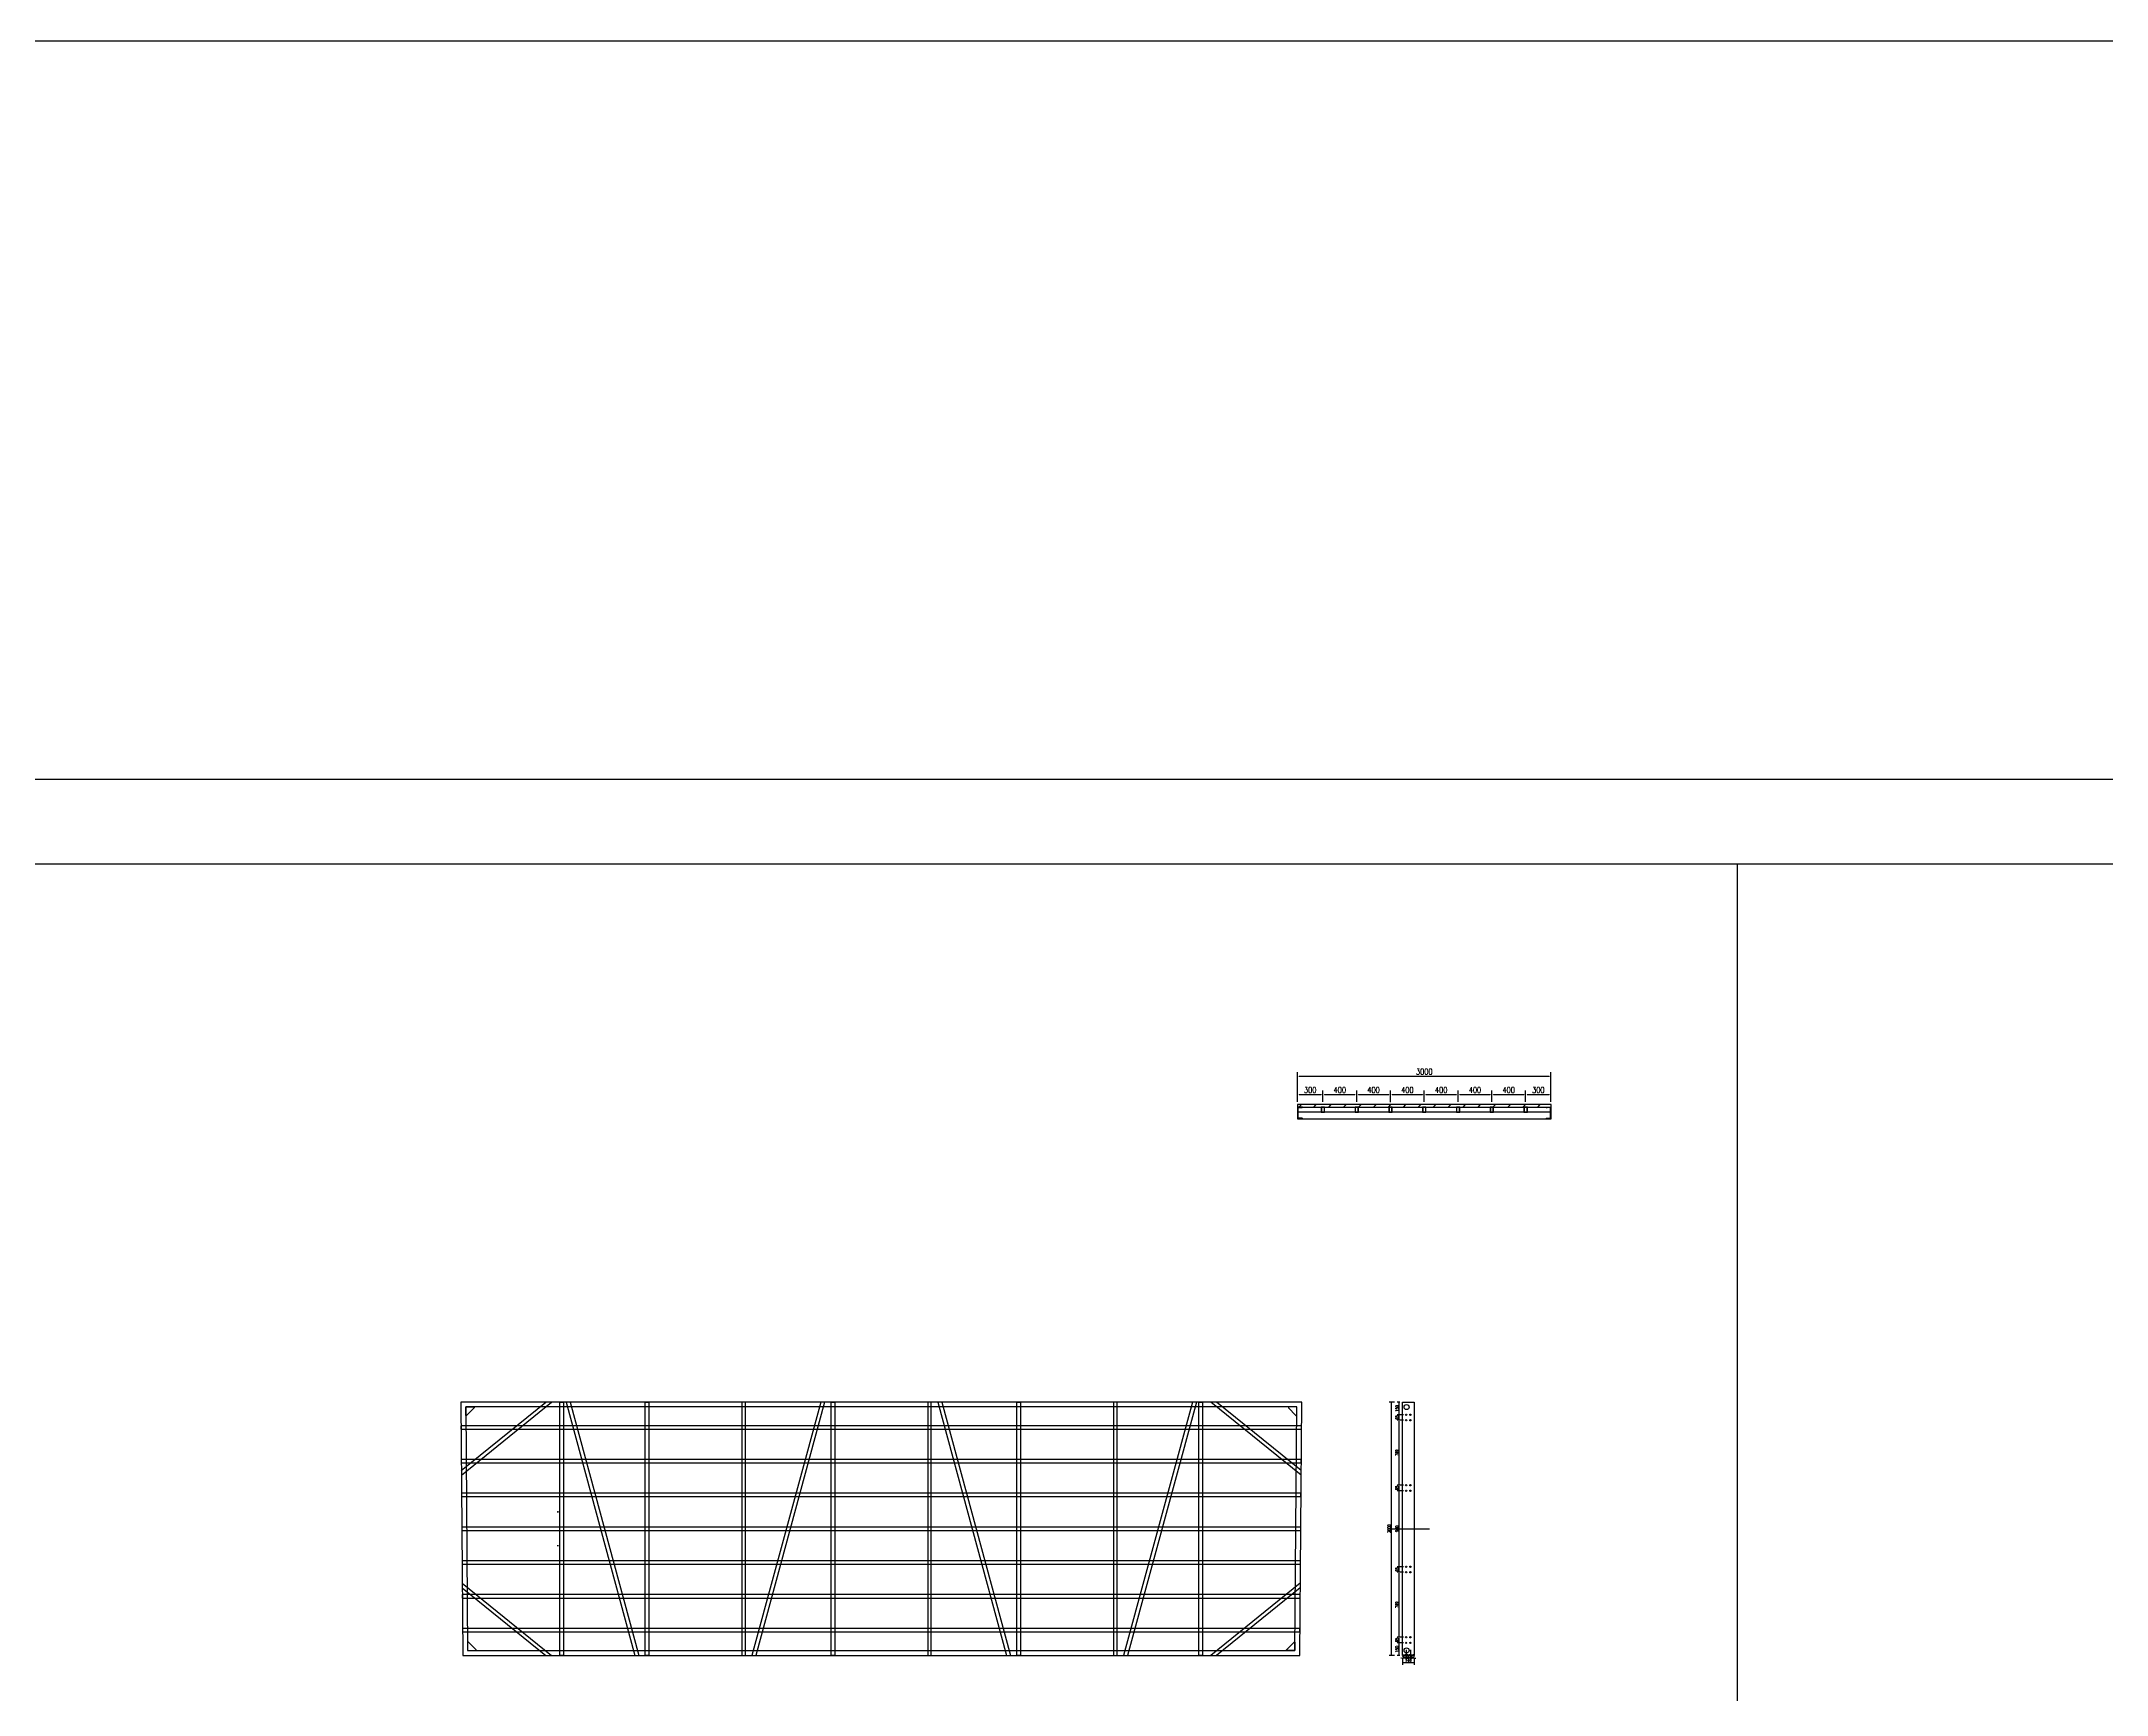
# Model space of a CAD drawing. Extents: x 28624 to 275476, y 13212 to 258202.
# Drawn here: x 79096 to 103544, y 162506 to 182080 of the extents above; entities that cross this region are included whole.
import ezdxf

# ---------------------------------------------------------------- set-up
doc = ezdxf.new("R2010")
doc.units = 0
doc.header["$LTSCALE"] = 1000
doc.header["$MEASUREMENT"] = 0
for name, color, linetype in [('14#槽钢', 3, 'Continuous'), ('PUB_DIM', 3, 'Continuous'), ('W-STEEL_FRAME钢架', 3, 'Continuous'), ('W-STEEL_KEEL钢龙骨', 5, 'Continuous'), ('W-WOOD_FLOOR木地板', 30, 'Continuous'), ('钢架', 90, 'Continuous')]:
    doc.layers.add(name, color=color, linetype=linetype)
doc.styles.add('STANDARD_T3', font='simplex.shx', dxfattribs={"width": 0.7, "bigfont": 'gbcbig.shx'})
doc.dimstyles.new('W&&10', dxfattribs={"dimtxt": 35, "dimasz": 10, "dimexe": 25, "dimexo": 30, "dimgap": 10, "dimtad": 1, "dimdec": 0, "dimzin": 0, "dimdsep": 46, "dimtxsty": 'STANDARD_T3', "dimcen": 0.09, "dimclrd": 1, "dimclre": 1, "dimclrt": 7, "dimazin": 2, "dimtfac": 1, "dimtdec": 0, "dimtix": 1, "dimtmove": 2, "dimatfit": 3, "dimfxl": 100, "dimtolj": 1, "dimtzin": 0, "dimarcsym": 0})
doc.dimstyles.new('W&&20', dxfattribs={"dimtxt": 70, "dimasz": 20, "dimexe": 50, "dimexo": 60, "dimgap": 20, "dimtad": 1, "dimdec": 0, "dimzin": 0, "dimdsep": 46, "dimtxsty": 'STANDARD_T3', "dimcen": 0.09, "dimclrd": 1, "dimclre": 1, "dimclrt": 7, "dimazin": 2, "dimtfac": 1, "dimtdec": 0, "dimtix": 1, "dimtmove": 2, "dimatfit": 3, "dimfxl": 100, "dimtolj": 1, "dimtzin": 0, "dimarcsym": 0})

# ---------------------------------------------------------------- blocks, each defined once
blk = doc.blocks.new('*U391')
at = {"layer": '14#槽钢'}
blk.add_lwpolyline([(0, 29946), (0, -29946)], dxfattribs=at)
blk = doc.blocks.new('*U392')
at = {"layer": '14#槽钢', "color": 0, "linetype": 'ByBlock', "lineweight": -2, "transparency": 16777216}
blk.add_blockref('*U391', (43523, 0), dxfattribs=at)
blk = doc.blocks.new('*D553')
at = {"layer": 'Defpoints', "color": 0, "transparency": 16777216}
for p in [(95170, 163121), (95252, 163121), (95207, 162971)]:
    blk.add_point(p, dxfattribs=at)
at = {"layer": 'W-STEEL_FRAME钢架', "color": 1, "lineweight": -2, "transparency": 16777216}
for p, q in [((95222, 163121), (95145, 163121)), ((95170, 162981), (95170, 163111)), ((95177, 162971), (95145, 162971))]:
    blk.add_line(p, q, dxfattribs=at)
at = {"layer": 'W-STEEL_FRAME钢架', "color": 1, "transparency": 16777216}
for points in [[(95169, 163111), (95172, 163111), (95170, 163121)], [(95169, 162981), (95172, 162981), (95170, 162971)]]:
    blk.add_solid(points, dxfattribs=at)
at = {"layer": 'W-STEEL_FRAME钢架', "color": 7, "transparency": 16777216, "insert": (95143, 163046), "char_height": 35, "attachment_point": 5, "rotation": 90, "style": 'STANDARD_T3'}
blk.add_mtext('\\A1;150', dxfattribs=at)
blk = doc.blocks.new('*D554')
at = {"layer": 'Defpoints', "color": 0, "transparency": 16777216}
for p in [(95170, 163186), (95252, 163186), (95252, 163121)]:
    blk.add_point(p, dxfattribs=at)
at = {"layer": 'W-STEEL_FRAME钢架', "color": 1, "lineweight": -2, "transparency": 16777216}
for p, q in [((95222, 163186), (95145, 163186)), ((95222, 163121), (95145, 163121)), ((95170, 163131), (95170, 163176))]:
    blk.add_line(p, q, dxfattribs=at)
at = {"layer": 'W-STEEL_FRAME钢架', "color": 1, "transparency": 16777216}
for points in [[(95169, 163176), (95172, 163176), (95170, 163186)], [(95169, 163131), (95172, 163131), (95170, 163121)]]:
    blk.add_solid(points, dxfattribs=at)
at = {"layer": 'W-STEEL_FRAME钢架', "color": 7, "transparency": 16777216, "insert": (95143, 163154), "char_height": 35, "attachment_point": 5, "rotation": 90, "style": 'STANDARD_T3'}
blk.add_mtext('\\A1;65', dxfattribs=at)
blk = doc.blocks.new('*D555')
at = {"layer": 'Defpoints', "color": 0, "transparency": 16777216}
for p in [(95170, 163956), (95252, 163956), (95252, 163186)]:
    blk.add_point(p, dxfattribs=at)
at = {"layer": 'W-STEEL_FRAME钢架', "color": 1, "lineweight": -2, "transparency": 16777216}
for p, q in [((95222, 163956), (95145, 163956)), ((95170, 163196), (95170, 163946)), ((95222, 163186), (95145, 163186))]:
    blk.add_line(p, q, dxfattribs=at)
at = {"layer": 'W-STEEL_FRAME钢架', "color": 1, "transparency": 16777216}
for points in [[(95169, 163946), (95172, 163946), (95170, 163956)], [(95169, 163196), (95172, 163196), (95170, 163186)]]:
    blk.add_solid(points, dxfattribs=at)
at = {"layer": 'W-STEEL_FRAME钢架', "color": 7, "transparency": 16777216, "insert": (95143, 163571), "char_height": 35, "attachment_point": 5, "rotation": 90, "style": 'STANDARD_T3'}
blk.add_mtext('\\A1;769', dxfattribs=at)
blk = doc.blocks.new('*D556')
at = {"layer": 'Defpoints', "color": 0, "transparency": 16777216}
for p in [(95170, 164021), (95252, 164021), (95252, 163956)]:
    blk.add_point(p, dxfattribs=at)
at = {"layer": 'W-STEEL_FRAME钢架', "color": 1, "lineweight": -2, "transparency": 16777216}
for p, q in [((95222, 164021), (95145, 164021)), ((95222, 163956), (95145, 163956)), ((95170, 163966), (95170, 164011))]:
    blk.add_line(p, q, dxfattribs=at)
at = {"layer": 'W-STEEL_FRAME钢架', "color": 1, "transparency": 16777216}
for points in [[(95169, 164011), (95172, 164011), (95170, 164021)], [(95169, 163966), (95172, 163966), (95170, 163956)]]:
    blk.add_solid(points, dxfattribs=at)
at = {"layer": 'W-STEEL_FRAME钢架', "color": 7, "transparency": 16777216, "insert": (95143, 163988), "char_height": 35, "attachment_point": 5, "rotation": 90, "style": 'STANDARD_T3'}
blk.add_mtext('\\A1;65', dxfattribs=at)
blk = doc.blocks.new('*D557')
at = {"layer": 'Defpoints', "color": 0, "transparency": 16777216}
for p in [(95170, 164921), (95252, 164921), (95252, 164021)]:
    blk.add_point(p, dxfattribs=at)
at = {"layer": 'W-STEEL_FRAME钢架', "color": 1, "lineweight": -2, "transparency": 16777216}
for p, q in [((95222, 164921), (95145, 164921)), ((95170, 164031), (95170, 164911)), ((95222, 164021), (95145, 164021))]:
    blk.add_line(p, q, dxfattribs=at)
at = {"layer": 'W-STEEL_FRAME钢架', "color": 1, "transparency": 16777216}
for points in [[(95169, 164911), (95172, 164911), (95170, 164921)], [(95169, 164031), (95172, 164031), (95170, 164021)]]:
    blk.add_solid(points, dxfattribs=at)
at = {"layer": 'W-STEEL_FRAME钢架', "color": 7, "transparency": 16777216, "insert": (95143, 164471), "char_height": 35, "attachment_point": 5, "rotation": 90, "style": 'STANDARD_T3'}
blk.add_mtext('\\A1;900', dxfattribs=at)
blk = doc.blocks.new('*D558')
at = {"layer": 'Defpoints', "color": 0, "transparency": 16777216}
for p in [(95170, 165821), (95252, 165821), (95252, 165756)]:
    blk.add_point(p, dxfattribs=at)
at = {"layer": 'W-STEEL_FRAME钢架', "color": 1, "lineweight": -2, "transparency": 16777216}
for p, q in [((95222, 165821), (95145, 165821)), ((95170, 165766), (95170, 165811)), ((95222, 165756), (95145, 165756))]:
    blk.add_line(p, q, dxfattribs=at)
at = {"layer": 'W-STEEL_FRAME钢架', "color": 1, "transparency": 16777216}
for points in [[(95169, 165811), (95172, 165811), (95170, 165821)], [(95169, 165766), (95172, 165766), (95170, 165756)]]:
    blk.add_solid(points, dxfattribs=at)
at = {"layer": 'W-STEEL_FRAME钢架', "color": 7, "transparency": 16777216, "insert": (95143, 165788), "char_height": 35, "attachment_point": 5, "rotation": 90, "style": 'STANDARD_T3'}
blk.add_mtext('\\A1;65', dxfattribs=at)
blk = doc.blocks.new('*D559')
at = {"layer": 'Defpoints', "color": 0, "transparency": 16777216}
for p in [(95170, 165971), (95207, 165971), (95252, 165821)]:
    blk.add_point(p, dxfattribs=at)
at = {"layer": 'W-STEEL_FRAME钢架', "color": 1, "lineweight": -2, "transparency": 16777216}
for p, q in [((95177, 165971), (95145, 165971)), ((95222, 165821), (95145, 165821)), ((95170, 165831), (95170, 165961))]:
    blk.add_line(p, q, dxfattribs=at)
at = {"layer": 'W-STEEL_FRAME钢架', "color": 1, "transparency": 16777216}
for points in [[(95169, 165961), (95172, 165961), (95170, 165971)], [(95169, 165831), (95172, 165831), (95170, 165821)]]:
    blk.add_solid(points, dxfattribs=at)
at = {"layer": 'W-STEEL_FRAME钢架', "color": 7, "transparency": 16777216, "insert": (95143, 165896), "char_height": 35, "attachment_point": 5, "rotation": 90, "style": 'STANDARD_T3'}
blk.add_mtext('\\A1;150', dxfattribs=at)
blk = doc.blocks.new('*D560')
at = {"layer": 'Defpoints', "color": 0, "transparency": 16777216}
for p in [(95207, 162971), (95207, 162885), (95347, 162971)]:
    blk.add_point(p, dxfattribs=at)
at = {"layer": 'W-STEEL_FRAME钢架', "color": 1, "lineweight": -2, "transparency": 16777216}
for p, q in [((95207, 162941), (95207, 162860)), ((95337, 162885), (95217, 162885)), ((95347, 162941), (95347, 162860))]:
    blk.add_line(p, q, dxfattribs=at)
at = {"layer": 'W-STEEL_FRAME钢架', "color": 1, "transparency": 16777216}
for points in [[(95217, 162887), (95217, 162884), (95207, 162885)], [(95337, 162887), (95337, 162884), (95347, 162885)]]:
    blk.add_solid(points, dxfattribs=at)
at = {"layer": 'W-STEEL_FRAME钢架', "color": 7, "transparency": 16777216, "insert": (95277, 162913), "char_height": 35, "attachment_point": 5, "style": 'STANDARD_T3'}
blk.add_mtext('\\A1;140', dxfattribs=at)
blk = doc.blocks.new('*D561')
at = {"layer": 'Defpoints', "color": 0, "transparency": 16777216}
for p in [(95302, 163121), (95302, 162938), (95347, 162971)]:
    blk.add_point(p, dxfattribs=at)
at = {"layer": 'W-STEEL_FRAME钢架', "color": 1, "lineweight": -2, "transparency": 16777216}
for p, q in [((95292, 162938), (95282, 162938)), ((95302, 163038), (95302, 162913)), ((95347, 162938), (95302, 162938)), ((95347, 162941), (95347, 162913)), ((95357, 162938), (95367, 162938))]:
    blk.add_line(p, q, dxfattribs=at)
at = {"layer": 'W-STEEL_FRAME钢架', "color": 1, "transparency": 16777216}
for points in [[(95292, 162940), (95292, 162936), (95302, 162938)], [(95357, 162940), (95357, 162936), (95347, 162938)]]:
    blk.add_solid(points, dxfattribs=at)
at = {"layer": 'W-STEEL_FRAME钢架', "color": 7, "transparency": 16777216, "insert": (95324, 162966), "char_height": 35, "attachment_point": 5, "style": 'STANDARD_T3'}
blk.add_mtext('\\A1;45', dxfattribs=at)
blk = doc.blocks.new('*D562')
at = {"layer": 'Defpoints', "color": 0, "transparency": 16777216}
for p in [(95252, 163121), (95302, 163121), (95252, 162938)]:
    blk.add_point(p, dxfattribs=at)
at = {"layer": 'W-STEEL_FRAME钢架', "color": 1, "lineweight": -2, "transparency": 16777216}
for p, q in [((95242, 162938), (95232, 162938)), ((95252, 163038), (95252, 162913)), ((95302, 162938), (95252, 162938)), ((95302, 163038), (95302, 162913)), ((95312, 162938), (95322, 162938))]:
    blk.add_line(p, q, dxfattribs=at)
at = {"layer": 'W-STEEL_FRAME钢架', "color": 1, "transparency": 16777216}
for points in [[(95242, 162940), (95242, 162936), (95252, 162938)], [(95312, 162940), (95312, 162936), (95302, 162938)]]:
    blk.add_solid(points, dxfattribs=at)
at = {"layer": 'W-STEEL_FRAME钢架', "color": 7, "transparency": 16777216, "insert": (95277, 162966), "char_height": 35, "attachment_point": 5, "style": 'STANDARD_T3'}
blk.add_mtext('\\A1;50', dxfattribs=at)
blk = doc.blocks.new('*D400')
at = {"layer": 'Defpoints', "color": 0, "transparency": 16777216}
for p in [(95252, 163121), (95207, 162971), (95207, 162938)]:
    blk.add_point(p, dxfattribs=at)
at = {"layer": 'W-STEEL_FRAME钢架', "color": 1, "lineweight": -2, "transparency": 16777216}
for p, q in [((95197, 162938), (95187, 162938)), ((95207, 162941), (95207, 162913)), ((95252, 162938), (95207, 162938)), ((95252, 163038), (95252, 162913)), ((95262, 162938), (95272, 162938))]:
    blk.add_line(p, q, dxfattribs=at)
at = {"layer": 'W-STEEL_FRAME钢架', "color": 1, "transparency": 16777216}
for points in [[(95197, 162940), (95197, 162936), (95207, 162938)], [(95262, 162940), (95262, 162936), (95252, 162938)]]:
    blk.add_solid(points, dxfattribs=at)
at = {"layer": 'W-STEEL_FRAME钢架', "color": 7, "transparency": 16777216, "insert": (95229, 162966), "char_height": 35, "attachment_point": 5, "style": 'STANDARD_T3'}
blk.add_mtext('\\A1;45', dxfattribs=at)
blk = doc.blocks.new('*D401')
at = {"layer": 'Defpoints', "color": 0, "transparency": 16777216}
for p in [(95077, 165971), (95145, 165971), (95145, 162971)]:
    blk.add_point(p, dxfattribs=at)
at = {"layer": 'W-STEEL_FRAME钢架', "color": 1, "lineweight": -2, "transparency": 16777216}
for p, q in [((95115, 165971), (95052, 165971)), ((95077, 162981), (95077, 165961)), ((95115, 162971), (95052, 162971))]:
    blk.add_line(p, q, dxfattribs=at)
at = {"layer": 'W-STEEL_FRAME钢架', "color": 1, "transparency": 16777216}
for points in [[(95076, 165961), (95079, 165961), (95077, 165971)], [(95076, 162981), (95079, 162981), (95077, 162971)]]:
    blk.add_solid(points, dxfattribs=at)
at = {"layer": 'W-STEEL_FRAME钢架', "color": 7, "transparency": 16777216, "insert": (95050, 164471), "char_height": 35, "attachment_point": 5, "rotation": 90, "style": 'STANDARD_T3'}
blk.add_mtext('\\A1;3000', dxfattribs=at)
blk = doc.blocks.new('*D563')
at = {"layer": 'Defpoints', "color": 0, "transparency": 16777216}
for p in [(95170, 164986), (95252, 164986), (95252, 164921)]:
    blk.add_point(p, dxfattribs=at)
at = {"layer": 'W-STEEL_FRAME钢架', "color": 1, "lineweight": -2, "transparency": 16777216}
for p, q in [((95222, 164986), (95145, 164986)), ((95222, 164921), (95145, 164921)), ((95170, 164931), (95170, 164976))]:
    blk.add_line(p, q, dxfattribs=at)
at = {"layer": 'W-STEEL_FRAME钢架', "color": 1, "transparency": 16777216}
for points in [[(95169, 164976), (95172, 164976), (95170, 164986)], [(95169, 164931), (95172, 164931), (95170, 164921)]]:
    blk.add_solid(points, dxfattribs=at)
at = {"layer": 'W-STEEL_FRAME钢架', "color": 7, "transparency": 16777216, "insert": (95143, 164954), "char_height": 35, "attachment_point": 5, "rotation": 90, "style": 'STANDARD_T3'}
blk.add_mtext('\\A1;65', dxfattribs=at)
blk = doc.blocks.new('*D564')
at = {"layer": 'Defpoints', "color": 0, "transparency": 16777216}
for p in [(95170, 165756), (95207, 165756), (95252, 164986)]:
    blk.add_point(p, dxfattribs=at)
at = {"layer": 'W-STEEL_FRAME钢架', "color": 1, "lineweight": -2, "transparency": 16777216}
for p, q in [((95177, 165756), (95145, 165756)), ((95170, 164996), (95170, 165746)), ((95222, 164986), (95145, 164986))]:
    blk.add_line(p, q, dxfattribs=at)
at = {"layer": 'W-STEEL_FRAME钢架', "color": 1, "transparency": 16777216}
for points in [[(95169, 165746), (95172, 165746), (95170, 165756)], [(95169, 164996), (95172, 164996), (95170, 164986)]]:
    blk.add_solid(points, dxfattribs=at)
at = {"layer": 'W-STEEL_FRAME钢架', "color": 7, "transparency": 16777216, "insert": (95143, 165371), "char_height": 35, "attachment_point": 5, "rotation": 90, "style": 'STANDARD_T3'}
blk.add_mtext('\\A1;769', dxfattribs=at)
blk = doc.blocks.new('14a槽钢')
at = {"layer": '钢架'}
h = blk.add_hatch(dxfattribs=at)
h.set_pattern_fill('STEEL', color=4, scale=10)
h.set_pattern_definition([(50.389312, (-1352470.2, 1293523.579), (-9.2899201, 11.2253202), []), (50.389312, (-1352470.2, 1293531.516), (-9.2899201, 11.2253202), [])])
edge = h.paths.add_edge_path()
edge.add_ellipse((-1332250, 1115678), major_axis=(-3.26, 5.03), ratio=0.900468, start_angle=55.3931, end_angle=130.6069)
edge.add_line((-1332252, 1115673), (-1332208, 1115673))
edge.add_ellipse((-1332208, 1115667), major_axis=(0, 6), ratio=0.827586, start_angle=270, end_angle=360, ccw=False)
edge.add_line((-1332203, 1115667), (-1332203, 1115551))
edge.add_ellipse((-1332208, 1115551), major_axis=(0, 6), ratio=0.827586, start_angle=180, end_angle=270, ccw=False)
edge.add_line((-1332208, 1115545), (-1332251, 1115545))
edge.add_ellipse((-1332250, 1115540), major_axis=(3.82, 3.82), ratio=1, start_angle=49.2445, end_angle=141.5341)
edge.add_line((-1332256, 1115539), (-1332198, 1115539))
edge.add_line((-1332198, 1115539), (-1332198, 1115679))
edge.add_line((-1332198, 1115679), (-1332256, 1115679))
for p, q in [((-1332256, 1115679, 0), (-1332198, 1115679, 0)), ((-1332208, 1115673, 0), (-1332251, 1115673, 0)), ((-1332246, 1115679, 0), (-1332246, 1115679, 0)), ((-1332203, 1115551, 0), (-1332203, 1115667, 0)), ((-1332198, 1115679, 0), (-1332198, 1115539, 0)), ((-1332198, 1115539, 0), (-1332256, 1115539, 0)), ((-1332251, 1115545, 0), (-1332208, 1115545, 0)), ((-1332246, 1115539, 0), (-1332246, 1115539, 0))]:
    blk.add_line(p, q, dxfattribs=at)
for centre, start_param, end_param in [((-1332251, 1115679, 0), 1.570796, 3.141593), ((-1332208, 1115667, 0), 4.712389, 6.283185), ((-1332208, 1115667, 0), 4.712389, 6.283185), ((-1332251, 1115539, 0), 0, 1.570796), ((-1332208, 1115551, 0), 3.141593, 4.712389)]:
    blk.add_ellipse(centre, major_axis=(0, 6), ratio=0.827586, start_param=start_param, end_param=end_param, dxfattribs=at)
blk = doc.blocks.new('*D433')
at = {"color": 1, "lineweight": -2, "transparency": 16777216}
for p, q in [((93966, 169554), (93966, 169877)), ((93986, 169827), (96946, 169827)), ((96966, 169554), (96966, 169877))]:
    blk.add_line(p, q, dxfattribs=at)
at = {"color": 1, "transparency": 16777216}
for points in [[(93986, 169831), (93986, 169824), (93966, 169827)], [(96946, 169831), (96946, 169824), (96966, 169827)]]:
    blk.add_solid(points, dxfattribs=at)
at = {"layer": 'Defpoints', "color": 0, "transparency": 16777216}
for p in [(96966, 169827), (93966, 169494), (96966, 169494)]:
    blk.add_point(p, dxfattribs=at)
at = {"color": 7, "transparency": 16777216, "insert": (95466, 169882), "char_height": 70, "attachment_point": 5, "style": 'STANDARD_T3'}
blk.add_mtext('\\A1;3000', dxfattribs=at)
blk = doc.blocks.new('ganglonggu')
at = {"layer": 'W-STEEL_KEEL钢龙骨'}
for points in [[(-1338169, 1115605), (-1338129, 1115605), (-1338129, 1115665), (-1338169, 1115665)], [(-1338166, 1115608), (-1338132, 1115608), (-1338132, 1115662), (-1338166, 1115662)]]:
    blk.add_lwpolyline(points, close=True, dxfattribs=at)
blk = doc.blocks.new('*U370')
blk.add_blockref('ganglonggu', (1338149, -1115635))
blk = doc.blocks.new('*U371')
at = {"layer": 'W-STEEL_KEEL钢龙骨', "color": 0, "linetype": 'ByBlock', "lineweight": -2}
for p in [(0, 0), (400, 0), (800, 0), (1200, 0), (1600, 0), (2000, 0)]:
    blk.add_blockref('*U370', p, dxfattribs=at)
at = {"layer": 'W-STEEL_KEEL钢龙骨', "color": 0, "linetype": 'ByBlock', "lineweight": -2, "transparency": 16777216}
blk.add_blockref('*U370', (2400, 0), dxfattribs=at)
blk = doc.blocks.new('*D434')
at = {"layer": 'Defpoints', "color": 0, "transparency": 16777216}
for p in [(93966, 169464), (94266, 169610), (94266, 169464)]:
    blk.add_point(p, dxfattribs=at)
at = {"layer": 'PUB_DIM', "color": 1, "lineweight": -2, "transparency": 16777216}
for p, q in [((93966, 169524), (93966, 169660)), ((93986, 169610), (94246, 169610)), ((94266, 169524), (94266, 169660))]:
    blk.add_line(p, q, dxfattribs=at)
at = {"layer": 'PUB_DIM', "color": 1, "transparency": 16777216}
for points in [[(93986, 169613), (93986, 169607), (93966, 169610)], [(94246, 169613), (94246, 169607), (94266, 169610)]]:
    blk.add_solid(points, dxfattribs=at)
at = {"layer": 'PUB_DIM', "color": 7, "transparency": 16777216, "insert": (94116, 169665), "char_height": 70, "attachment_point": 5, "style": 'STANDARD_T3'}
blk.add_mtext('\\A1;300', dxfattribs=at)
blk = doc.blocks.new('*D435')
at = {"layer": 'Defpoints', "color": 0, "transparency": 16777216}
for p in [(94266, 169464), (94666, 169610), (94666, 169464)]:
    blk.add_point(p, dxfattribs=at)
at = {"layer": 'PUB_DIM', "color": 1, "lineweight": -2, "transparency": 16777216}
for p, q in [((94266, 169524), (94266, 169660)), ((94286, 169610), (94646, 169610)), ((94666, 169524), (94666, 169660))]:
    blk.add_line(p, q, dxfattribs=at)
at = {"layer": 'PUB_DIM', "color": 1, "transparency": 16777216}
for points in [[(94286, 169613), (94286, 169607), (94266, 169610)], [(94646, 169613), (94646, 169607), (94666, 169610)]]:
    blk.add_solid(points, dxfattribs=at)
at = {"layer": 'PUB_DIM', "color": 7, "transparency": 16777216, "insert": (94466, 169665), "char_height": 70, "attachment_point": 5, "style": 'STANDARD_T3'}
blk.add_mtext('\\A1;400', dxfattribs=at)
blk = doc.blocks.new('*D436')
at = {"layer": 'Defpoints', "color": 0, "transparency": 16777216}
for p in [(94666, 169464), (95066, 169610), (95066, 169461)]:
    blk.add_point(p, dxfattribs=at)
at = {"layer": 'PUB_DIM', "color": 1, "lineweight": -2, "transparency": 16777216}
for p, q in [((94666, 169524), (94666, 169660)), ((94686, 169610), (95046, 169610)), ((95066, 169521), (95066, 169660))]:
    blk.add_line(p, q, dxfattribs=at)
at = {"layer": 'PUB_DIM', "color": 1, "transparency": 16777216}
for points in [[(94686, 169613), (94686, 169607), (94666, 169610)], [(95046, 169613), (95046, 169607), (95066, 169610)]]:
    blk.add_solid(points, dxfattribs=at)
at = {"layer": 'PUB_DIM', "color": 7, "transparency": 16777216, "insert": (94866, 169665), "char_height": 70, "attachment_point": 5, "style": 'STANDARD_T3'}
blk.add_mtext('\\A1;400', dxfattribs=at)
blk = doc.blocks.new('*D437')
at = {"layer": 'Defpoints', "color": 0, "transparency": 16777216}
for p in [(95066, 169461), (95466, 169610), (95466, 169464)]:
    blk.add_point(p, dxfattribs=at)
at = {"layer": 'PUB_DIM', "color": 1, "lineweight": -2, "transparency": 16777216}
for p, q in [((95066, 169521), (95066, 169660)), ((95086, 169610), (95446, 169610)), ((95466, 169524), (95466, 169660))]:
    blk.add_line(p, q, dxfattribs=at)
at = {"layer": 'PUB_DIM', "color": 1, "transparency": 16777216}
for points in [[(95086, 169613), (95086, 169607), (95066, 169610)], [(95446, 169613), (95446, 169607), (95466, 169610)]]:
    blk.add_solid(points, dxfattribs=at)
at = {"layer": 'PUB_DIM', "color": 7, "transparency": 16777216, "insert": (95266, 169665), "char_height": 70, "attachment_point": 5, "style": 'STANDARD_T3'}
blk.add_mtext('\\A1;400', dxfattribs=at)
blk = doc.blocks.new('*D438')
at = {"layer": 'Defpoints', "color": 0, "transparency": 16777216}
for p in [(95466, 169464), (95866, 169610), (95866, 169464)]:
    blk.add_point(p, dxfattribs=at)
at = {"layer": 'PUB_DIM', "color": 1, "lineweight": -2, "transparency": 16777216}
for p, q in [((95466, 169524), (95466, 169660)), ((95486, 169610), (95846, 169610)), ((95866, 169524), (95866, 169660))]:
    blk.add_line(p, q, dxfattribs=at)
at = {"layer": 'PUB_DIM', "color": 1, "transparency": 16777216}
for points in [[(95486, 169613), (95486, 169607), (95466, 169610)], [(95846, 169613), (95846, 169607), (95866, 169610)]]:
    blk.add_solid(points, dxfattribs=at)
at = {"layer": 'PUB_DIM', "color": 7, "transparency": 16777216, "insert": (95666, 169665), "char_height": 70, "attachment_point": 5, "style": 'STANDARD_T3'}
blk.add_mtext('\\A1;400', dxfattribs=at)
blk = doc.blocks.new('*D439')
at = {"layer": 'Defpoints', "color": 0, "transparency": 16777216}
for p in [(95866, 169464), (96266, 169610), (96266, 169464)]:
    blk.add_point(p, dxfattribs=at)
at = {"layer": 'PUB_DIM', "color": 1, "lineweight": -2, "transparency": 16777216}
for p, q in [((95866, 169524), (95866, 169660)), ((95886, 169610), (96246, 169610)), ((96266, 169524), (96266, 169660))]:
    blk.add_line(p, q, dxfattribs=at)
at = {"layer": 'PUB_DIM', "color": 1, "transparency": 16777216}
for points in [[(95886, 169613), (95886, 169607), (95866, 169610)], [(96246, 169613), (96246, 169607), (96266, 169610)]]:
    blk.add_solid(points, dxfattribs=at)
at = {"layer": 'PUB_DIM', "color": 7, "transparency": 16777216, "insert": (96066, 169665), "char_height": 70, "attachment_point": 5, "style": 'STANDARD_T3'}
blk.add_mtext('\\A1;400', dxfattribs=at)
blk = doc.blocks.new('*D440')
at = {"layer": 'Defpoints', "color": 0, "transparency": 16777216}
for p in [(96266, 169464), (96666, 169610), (96666, 169464)]:
    blk.add_point(p, dxfattribs=at)
at = {"layer": 'PUB_DIM', "color": 1, "lineweight": -2, "transparency": 16777216}
for p, q in [((96266, 169524), (96266, 169660)), ((96286, 169610), (96646, 169610)), ((96666, 169524), (96666, 169660))]:
    blk.add_line(p, q, dxfattribs=at)
at = {"layer": 'PUB_DIM', "color": 1, "transparency": 16777216}
for points in [[(96286, 169613), (96286, 169607), (96266, 169610)], [(96646, 169613), (96646, 169607), (96666, 169610)]]:
    blk.add_solid(points, dxfattribs=at)
at = {"layer": 'PUB_DIM', "color": 7, "transparency": 16777216, "insert": (96466, 169665), "char_height": 70, "attachment_point": 5, "style": 'STANDARD_T3'}
blk.add_mtext('\\A1;400', dxfattribs=at)
blk = doc.blocks.new('*D441')
at = {"layer": 'Defpoints', "color": 0, "transparency": 16777216}
for p in [(96666, 169464), (96966, 169610), (96966, 169464)]:
    blk.add_point(p, dxfattribs=at)
at = {"layer": 'PUB_DIM', "color": 1, "lineweight": -2, "transparency": 16777216}
for p, q in [((96666, 169524), (96666, 169660)), ((96686, 169610), (96946, 169610)), ((96966, 169524), (96966, 169660))]:
    blk.add_line(p, q, dxfattribs=at)
at = {"layer": 'PUB_DIM', "color": 1, "transparency": 16777216}
for points in [[(96686, 169613), (96686, 169607), (96666, 169610)], [(96946, 169613), (96946, 169607), (96966, 169610)]]:
    blk.add_solid(points, dxfattribs=at)
at = {"layer": 'PUB_DIM', "color": 7, "transparency": 16777216, "insert": (96816, 169665), "char_height": 70, "attachment_point": 5, "style": 'STANDARD_T3'}
blk.add_mtext('\\A1;300', dxfattribs=at)

msp = doc.modelspace()

# ---------------------------------------------------------------- hatches: boundary and pattern name
at = {"layer": 'W-WOOD_FLOOR木地板'}
h = msp.add_hatch(dxfattribs=at)
h.set_pattern_fill('木板', color=256, scale=100)
h.set_pattern_definition([(0, (1640322.85, -965367.2), (0, 125), []), (45, (1640322.85, -965367.2), (-88.388348, 88.388348), [])])
h.paths.add_polyline_path([(96966.3, 169493.6), (93966.3, 169493.6), (93966.3, 169463.6), (96966.3, 169463.6)])

# ---------------------------------------------------------------- linework, layer by layer
at = {"layer": '14#槽钢'}
for points in [[(54647.2, 173343.2), (143693.8, 173343.2), (143693.8, 182080), (54647.2, 182080)], [(54647.2, 173343.2), (143693.8, 173343.2), (143693.8, 111452.1), (54647.2, 111452.1)], [(55647.2, 172343.2), (142693.8, 172343.2), (142693.8, 112452.1), (55647.2, 112452.1)], [(84084.3, 162970.9), (93991.8, 162970.9), (94015, 165970.8), (84061.1, 165970.8)], [(84141.8, 163028.9), (93934.2, 163028.9), (93956.5, 165912.8), (84119.6, 165912.8)]]:
    msp.add_lwpolyline(points, close=True, dxfattribs=at)
msp.add_lwpolyline([(55647.2, 172343.2), (142693.8, 172343.2)], dxfattribs=at)
at = {"layer": 'PUB_DIM'}
for p, q in [((85201, 164670.8), (85215, 164670.8)), ((85208, 164677.8), (85208, 164663.8)), ((85201, 164270.8), (85215, 164270.8)), ((85208, 164277.8), (85208, 164263.8))]:
    msp.add_line(p, q, dxfattribs=at)
at = {"layer": 'W-STEEL_FRAME钢架'}
for p, q in [((84067.4, 165160.9), (85067.9, 165970.8)), ((84067.8, 165105.9), (85136.2, 165970.8)), ((85307.8, 165970.8), (86121.8, 162970.8)), ((85354.3, 165970.8), (86168.3, 162970.8)), ((88321.8, 165970.8), (87507.8, 162970.8)), ((88368.3, 165970.8), (87554.3, 162970.8)), ((89707.8, 165970.8), (90521.8, 162970.8)), ((89754.3, 165970.8), (90568.3, 162970.8)), ((92721.8, 165970.8), (91907.8, 162970.8)), ((92768.3, 165970.8), (91954.3, 162970.8)), ((94008.3, 165105.2), (92939.1, 165970.8)), ((94008.7, 165160.2), (93007.4, 165970.8)), ((95077.5, 164470.9), (95530, 164470.9)), ((84077.7, 163827.7), (85136.2, 162970.8)), ((93998.4, 163828.4), (92939.1, 162970.8)), ((84078.1, 163772), (85067.9, 162970.8)), ((93998, 163772.7), (93007.4, 162970.8))]:
    msp.add_line(p, q, dxfattribs=at)
for points in [[(93966.3, 169323.6), (96966.3, 169323.6), (96966.3, 169403.6), (93966.3, 169403.6)], [(85235, 165970.8), (85278, 165970.8), (85278, 162970.8), (85235, 162970.8)], [(86245, 165970.8), (86288, 165970.8), (86288, 162970.8), (86245, 162970.8)], [(87431, 165970.8), (87388, 165970.8), (87388, 162970.8), (87431, 162970.8)], [(88445, 165970.8), (88488, 165970.8), (88488, 162970.8), (88445, 162970.8)], [(89631, 165970.8), (89588, 165970.8), (89588, 162970.8), (89631, 162970.8)], [(90645, 165970.8), (90688, 165970.8), (90688, 162970.8), (90645, 162970.8)], [(91831, 165970.8), (91788, 165970.8), (91788, 162970.8), (91831, 162970.8)], [(92796.1, 165970.8), (92839.1, 165970.8), (92839.1, 162970.8), (92796.1, 162970.8)], [(95206.7, 162970.9), (95206.7, 165970.9), (95346.7, 165970.9), (95346.7, 162970.9)]]:
    msp.add_lwpolyline(points, close=True, dxfattribs=at)
at = {"layer": 'W-STEEL_FRAME钢架', "color": 1}
for points in [[(84129.6, 165812.8), (84120.3, 165812.8), (84119.6, 165912.8), (84219.6, 165912.8), (84219.6, 165902.8)], [(93947.2, 165812.8), (93955.7, 165812.8), (93956.5, 165912.8), (93857.2, 165912.8), (93857.2, 165902.8)], [(84151.8, 163128.9), (84141.1, 163128.9), (84141.8, 163028.9), (84241.8, 163028.9), (84241.8, 163038.9)], [(93924.2, 163128.9), (93935, 163128.9), (93934.2, 163028.9), (93834.2, 163028.9), (93834.2, 163038.9)]]:
    msp.add_lwpolyline(points, close=True, dxfattribs=at)
at = {"layer": 'W-STEEL_FRAME钢架'}
for centre in [(95256.7, 165910.9), (95256.7, 163030.9)]:
    msp.add_circle(centre, 30, dxfattribs=at)
at = {"layer": 'W-STEEL_FRAME钢架', "color": 1}
for centre in [(95251.7, 165820.9), (95251.7, 165755.5), (95301.7, 165820.9), (95301.7, 165755.5), (95251.7, 164986.2), (95251.7, 164920.9), (95301.7, 164986.2), (95301.7, 164920.9), (95251.7, 164020.9), (95251.7, 163955.5), (95301.7, 164020.9), (95301.7, 163955.5), (95251.7, 163186.2), (95251.7, 163120.9), (95301.7, 163186.2), (95301.7, 163120.9)]:
    msp.add_circle(centre, 7.5, dxfattribs=at)
at = {"layer": 'W-STEEL_KEEL钢龙骨'}
for points in [[(84063.4, 165651), (94012.7, 165650.8), (94012.7, 165690.8), (84063.4, 165691)], [(84066.5, 165251), (94009.6, 165251), (94009.6, 165291), (84066.5, 165291)], [(84069.6, 164851), (94006.5, 164851), (94006.5, 164891), (84069.6, 164891)], [(84072.7, 164450.8), (94003.4, 164450.8), (94003.4, 164490.8), (84072.7, 164490.8)], [(84075.8, 164050.8), (94000.3, 164051.1), (94000.3, 164091.1), (84075.8, 164090.8)], [(84078.9, 163650.8), (93997.2, 163650.8), (93997.2, 163690.8), (84078.9, 163690.8)], [(84082, 163250.8), (93994.1, 163251.1), (93994.1, 163291.1), (84082, 163290.8)]]:
    msp.add_lwpolyline(points, close=True, dxfattribs=at)
at = {"layer": 'W-WOOD_FLOOR木地板'}
msp.add_lwpolyline([(93966.3, 169463.6), (96966.3, 169463.6), (96966.3, 169493.6), (93966.3, 169493.6)], close=True, dxfattribs=at)

# ---------------------------------------------------------------- block references
at = {"layer": '14#槽钢'}
msp.add_blockref('*U392', (55647.2, 142397.7), dxfattribs=at)
at = {"layer": 'W-STEEL_FRAME钢架', "xscale": -1}
msp.add_blockref('14a槽钢', (-1238231.4, -946215.3, 0), dxfattribs=at)
at = {"layer": 'W-STEEL_FRAME钢架'}
msp.add_blockref('14a槽钢', (1429164.1, -946215.3, 0), dxfattribs=at)
at = {"layer": 'W-STEEL_KEEL钢龙骨'}
msp.add_blockref('*U371', (94266.3, 169433.6), dxfattribs=at)

# ---------------------------------------------------------------- dimensions: what is measured, and where the dimension line sits
dim = msp.add_linear_dim(base=(96966.2, 169827.3), p1=(93966.3, 169493.6), p2=(96966.2, 169493.6), dimstyle='W&&20')
dim.commit()
dim.dimension.update_dxf_attribs({"geometry": '*D433', "text_midpoint": (95466.3, 169882.3)})
at = {"layer": 'PUB_DIM'}
for base, p1, p2, picture, middle in [((94266.3, 169609.9), (93966.3, 169463.6), (94266.3, 169463.6), '*D434', (94116.3, 169664.9)), ((94666.3, 169609.9), (94266.3, 169463.6), (94666.3, 169463.6), '*D435', (94466.3, 169664.9)), ((95066.3, 169609.9), (94666.3, 169463.6), (95066.3, 169460.6), '*D436', (94866.3, 169664.9)), ((95466.3, 169609.9), (95066.3, 169460.6), (95466.3, 169463.6), '*D437', (95266.3, 169664.9)), ((95866.3, 169609.9), (95466.3, 169463.6), (95866.3, 169463.6), '*D438', (95666.3, 169664.9)), ((96266.3, 169609.9), (95866.3, 169463.6), (96266.3, 169463.6), '*D439', (96066.3, 169664.9)), ((96666.3, 169609.9), (96266.3, 169463.6), (96666.3, 169463.6), '*D440', (96466.3, 169664.9)), ((96966.3, 169609.9), (96666.3, 169463.6), (96966.3, 169463.6), '*D441', (96816.3, 169664.9))]:
    dim = msp.add_linear_dim(base=base, p1=p1, p2=p2, dimstyle='W&&20', dxfattribs=at)
    dim.commit()
    dim.dimension.update_dxf_attribs({"geometry": picture, "text_midpoint": middle})
at = {"layer": 'W-STEEL_FRAME钢架'}
for base, p1, p2, angle, picture, middle in [((95077.5, 165970.9), (95145.3, 162970.9), (95145.3, 165970.9), 90, '*D401', (95050, 164470.9)), ((95170.3, 165970.9), (95251.7, 165820.9), (95206.7, 165970.9), 90, '*D559', (95142.8, 165895.9)), ((95170.3, 165820.9), (95251.7, 165755.5), (95251.7, 165820.9), 90, '*D558', (95142.8, 165788.2)), ((95170.3, 165755.5), (95251.7, 164986.2), (95206.7, 165755.5), 90, '*D564', (95142.8, 165370.9)), ((95170.3, 164986.2), (95251.7, 164920.9), (95251.7, 164986.2), 90, '*D563', (95142.8, 164953.5)), ((95170.3, 164920.9), (95251.7, 164020.9), (95251.7, 164920.9), 90, '*D557', (95142.8, 164470.9)), ((95170.3, 164020.9), (95251.7, 163955.5), (95251.7, 164020.9), 90, '*D556', (95142.8, 163988.2)), ((95170.3, 163955.5), (95251.7, 163186.2), (95251.7, 163955.5), 90, '*D555', (95142.8, 163570.9)), ((95170.3, 163186.2), (95251.7, 163120.9), (95251.7, 163186.2), 90, '*D554', (95142.8, 163153.5)), ((95170.3, 163120.9), (95206.7, 162970.9), (95251.7, 163120.9), 90, '*D553', (95142.8, 163045.9)), ((95206.7, 162885.3), (95346.7, 162970.9), (95206.7, 162970.9), 180, '*D560', (95276.7, 162912.8))]:
    dim = msp.add_linear_dim(base=base, p1=p1, p2=p2, angle=angle, dimstyle='W&&10', dxfattribs=at)
    dim.commit()
    dim.dimension.update_dxf_attribs({"geometry": picture, "text_midpoint": middle})
for base, p1, p2, picture, middle in [((95206.7, 162938.1), (95251.7, 163120.9), (95206.7, 162970.9), '*D400', (95229.2, 162965.6)), ((95251.7, 162938.1), (95301.7, 163120.9), (95251.7, 163120.9), '*D562', (95276.7, 162965.6)), ((95301.7, 162938.1), (95346.7, 162970.9), (95301.7, 163120.9), '*D561', (95324.2, 162965.6))]:
    dim = msp.add_linear_dim(base=base, p1=p1, p2=p2, angle=180, dimstyle='W&&10', override={"dimfxlon": 1}, dxfattribs=at)
    dim.commit()
    dim.dimension.update_dxf_attribs({"geometry": picture, "text_midpoint": middle})

doc.saveas('drawing.dxf')
